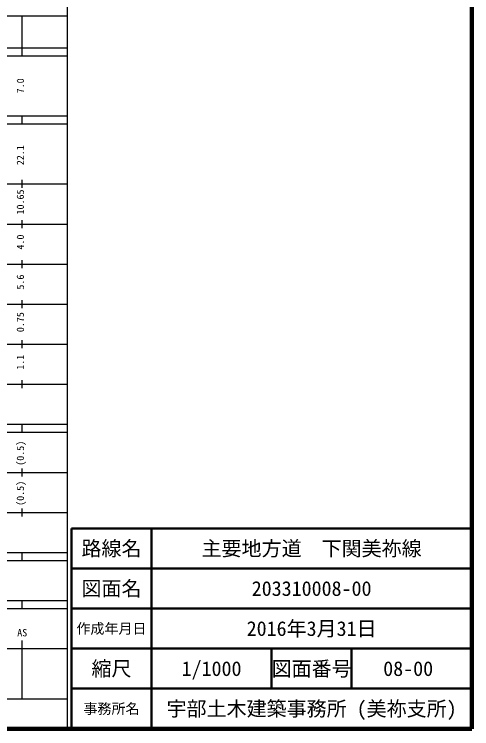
# Model space of a CAD drawing. Units: millimetres on the paper, enlarged 1000 times. Extents: x 40000 to 680000, y 20000 to 380000.
# Drawn here: x 565715 to 680000, y 20000 to 198357 of the extents above; entities that cross this region are included whole.
import ezdxf
from ezdxf.enums import TextEntityAlignment as Align

# ---------------------------------------------------------------- set-up
doc = ezdxf.new("R2010")
doc.units = ezdxf.units.MM
doc.header["$LTSCALE"] = 1000
for name, color, linetype, lineweight in [('M-TTL', 2, 'Continuous', 140), ('M-TTL-BAND', 7, 'Continuous', 25), ('M-TTL-FRAM', 2, 'Continuous', 50), ('M-TTL-LINE', 7, 'Continuous', 50)]:
    doc.layers.add(name, color=color, linetype=linetype, lineweight=lineweight)
doc.layers.add('M-TTL-TXT', color=7, linetype='Continuous')
doc.styles.add('ＭＳ ゴシック', font='')
doc.styles.get('ＭＳ ゴシック').set_extended_font_data('MS Gothic')

msp = doc.modelspace()

# ---------------------------------------------------------------- linework, layer by layer
at = {"layer": 'M-TTL'}
for p, q in [((680000, 20000), (680000, 380000)), ((40000, 20000), (680000, 20000))]:
    msp.add_line(p, q, dxfattribs=at)
at = {"layer": 'M-TTL-BAND'}
for p, q in [((579000, 20000), (579000, 370000)), ((68000, 198000), (579000, 198000)), ((567700, 188000), (567700, 198000)), ((40000, 190000), (579000, 190000)), ((40000, 188000), (579000, 188000)), ((40000, 173000), (579000, 173000)), ((567700, 171000), (567700, 173000)), ((40000, 171000), (579000, 171000)), ((567700, 155000), (567700, 157000)), ((40000, 156000), (579000, 156000)), ((567700, 145000), (567700, 147000)), ((46000, 146000), (579000, 146000)), ((52000, 136000), (579000, 136000)), ((567700, 135000), (567700, 137000)), ((567700, 125000), (567700, 127000)), ((46000, 126000), (579000, 126000)), ((52000, 116000), (579000, 116000)), ((567700, 115000), (567700, 117000)), ((46000, 106000), (579000, 106000)), ((567700, 105000), (567700, 107000)), ((40000, 96000), (579000, 96000)), ((567700, 94000), (567700, 96000)), ((40000, 94000), (579000, 94000)), ((49000, 84000), (579000, 84000)), ((567700, 83000), (567700, 85000)), ((567700, 73000), (567700, 75000)), ((40000, 74000), (579000, 74000)), ((40000, 64000), (579000, 64000)), ((567700, 62000), (567700, 64000)), ((40000, 62000), (579000, 62000)), ((40000, 52000), (579000, 52000)), ((567700, 50000), (567700, 52000)), ((40000, 50000), (579000, 50000)), ((567700, 27500), (567700, 42000)), ((40000, 40000), (579000, 40000)), ((68000, 27500), (579000, 27500))]:
    msp.add_line(p, q, dxfattribs=at)
at = {"layer": 'M-TTL-FRAM'}
for p, q in [((680000, 70000), (580000, 70000)), ((580000, 70000), (580000, 20000))]:
    msp.add_line(p, q, dxfattribs=at)
at = {"layer": 'M-TTL-LINE'}
for p, q in [((600000, 70000), (600000, 20000)), ((680000, 60000), (580000, 60000)), ((680000, 50000), (580000, 50000)), ((680000, 40000), (580000, 40000)), ((630000, 40000), (630000, 30000)), ((650000, 40000), (650000, 30000)), ((680000, 30000), (580000, 30000))]:
    msp.add_line(p, q, dxfattribs=at)

# ---------------------------------------------------------------- texts
at = {"layer": 'M-TTL-BAND', "style": 'ＭＳ ゴシック'}
for s, p in [('7.0', (568700, 180500)), ('22.1', (568700, 163174)), ('10.65', (568700, 151500)), ('4.0', (568700, 141500)), ('5.6', (568700, 131500)), ('0.75', (568700, 121500)), ('1.1', (568700, 111500)), ('(0.5)', (568700, 88764)), ('(0.5)', (568700, 78764))]:
    msp.add_text(s, height=1833, rotation=90, dxfattribs=at).set_placement(p, align=Align.BOTTOM_CENTER)
msp.add_text('AS', height=1833, dxfattribs=at).set_placement((567700, 42500), align=Align.BOTTOM_CENTER)
at = {"layer": 'M-TTL-TXT', "style": 'ＭＳ ゴシック'}
for s, height, p in [('路線名', 3666, (590000, 65000)), ('路線名', 3666, (590000, 65000)), ('主要地方道\u3000下関美祢線', 3666, (640000, 65000)), ('図面名', 3666, (590000, 55000)), ('図面名', 3666, (590000, 55000)), ('203310008-00', 3666, (640000, 55000)), ('作成年月日', 2566, (590000, 45000)), ('作成年月日', 2566, (590000, 45000)), ('2016年3月31日', 3666, (640000, 45000)), ('縮尺', 3666, (590000, 35000)), ('縮尺', 3666, (590000, 35000)), ('1/1000', 3666, (615000, 35000)), ('図面番号', 3666, (640000, 35000)), ('図面番号', 3666, (640000, 35000)), ('08-00', 3666, (664125, 35000)), ('宇部土木建築事務所 (美祢支所)', 3666, (640000, 25000)), ('事務所名', 2566, (590000, 25000)), ('事務所名', 2566, (590000, 25000))]:
    msp.add_text(s, height=height, dxfattribs=at).set_placement(p, align=Align.MIDDLE_CENTER)

doc.saveas('drawing.dxf')
